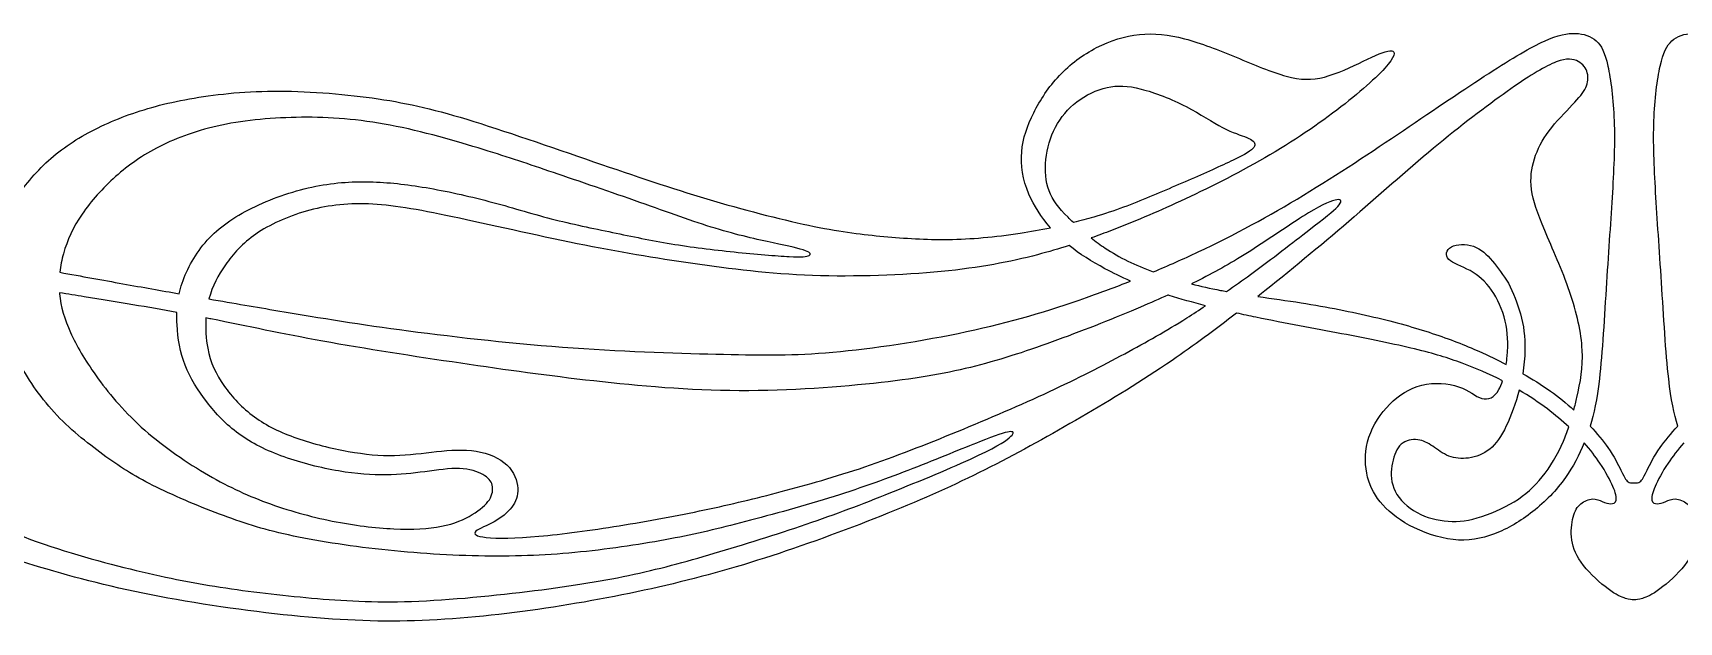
# Model space of a CAD drawing. Header units: millimetres. Extents: x -9.7 to 9.9, y 0 to 16.7.
# Drawn here: x -5.92 to 0.17, y 2.54 to 4.72 of the extents above; entities that cross this region are included whole.
import ezdxf

# ---------------------------------------------------------------- set-up
doc = ezdxf.new("R2010")
doc.units = ezdxf.units.MM
doc.header["$MEASUREMENT"] = 0
doc.layers.add('LAYER_1', color=18, linetype='Continuous')

msp = doc.modelspace()

# ---------------------------------------------------------------- linework, layer by layer
at = {"layer": 'LAYER_1', "color": 5}
for points, knots in [([(-2.15863, 3.996685), (-2.19278, 4.035665), (-2.22057, 4.078675), (-2.23873, 4.120905), (-2.26198, 4.175005), (-2.2696, 4.227975), (-2.26525, 4.277715), (-2.26087, 4.327465), (-2.24456, 4.374015), (-2.22073, 4.421435), (-2.19687, 4.468865), (-2.16541, 4.517155), (-2.12586, 4.559035), (-2.0863, 4.600945), (-2.03858, 4.636445), (-1.98797, 4.662625), (-1.93735, 4.688805), (-1.8838, 4.705695), (-1.82999, 4.711205), (-1.77618, 4.716745), (-1.72203, 4.710915), (-1.66241, 4.695215), (-1.60277, 4.679515), (-1.53759, 4.653885), (-1.47185, 4.626835), (-1.40611, 4.599785), (-1.33974, 4.571255), (-1.28622, 4.556715), (-1.2327, 4.542175), (-1.19195, 4.541595), (-1.14513, 4.553815), (-1.09829, 4.566035), (-1.0453, 4.591055), (-1.00138, 4.611975), (-0.95744, 4.632935), (-0.92253, 4.649845), (-0.90305, 4.651005), (-0.88355, 4.652175), (-0.87946, 4.637605), (-0.90941, 4.600945), (-0.93939, 4.564295), (-1.00344, 4.505515), (-1.08401, 4.443265), (-1.16461, 4.381005), (-1.26178, 4.315245), (-1.36621, 4.254755), (-1.47066, 4.194245), (-1.5824, 4.138925), (-1.67722, 4.095015), (-1.77207, 4.051075), (-1.85008, 4.018485), (-1.93355, 3.986495), (-1.95796, 3.977125), (-1.98287, 3.967785), (-2.00838, 3.958655)], [55, 55, 55, 55, 55.05263158, 55.05263158, 55.05263158, 55.10526316, 55.10526316, 55.10526316, 55.15789474, 55.15789474, 55.15789474, 55.21052632, 55.21052632, 55.21052632, 55.26315789, 55.26315789, 55.26315789, 55.31578947, 55.31578947, 55.31578947, 55.36842105, 55.36842105, 55.36842105, 55.42105263, 55.42105263, 55.42105263, 55.47368421, 55.47368421, 55.47368421, 55.52631579, 55.52631579, 55.52631579, 55.57894737, 55.57894737, 55.57894737, 55.63157895, 55.63157895, 55.63157895, 55.68421053, 55.68421053, 55.68421053, 55.73684211, 55.73684211, 55.73684211, 55.78947368, 55.78947368, 55.78947368, 55.84210526, 55.84210526, 55.84210526, 55.89473684, 55.89473684, 55.89473684, 56, 56, 56, 56]), ([(-1.77869, 3.833275), (-1.72258, 3.856735), (-1.667, 3.881355), (-1.61235, 3.907065), (-1.47826, 3.970185), (-1.34961, 4.040045), (-1.22277, 4.116845), (-1.09594, 4.193635), (-0.9708, 4.277455), (-0.85328, 4.356575), (-0.73574, 4.435715), (-0.62574, 4.510215), (-0.53731, 4.567215), (-0.44887, 4.624245), (-0.38192, 4.663835), (-0.3313, 4.686795), (-0.28069, 4.709785), (-0.24635, 4.716195), (-0.21611, 4.715035), (-0.18584, 4.713875), (-0.15966, 4.705115), (-0.14018, 4.687665), (-0.12068, 4.670225), (-0.10788, 4.644045), (-0.09683, 4.594295), (-0.08577, 4.544555), (-0.07645, 4.471215), (-0.07355, 4.391515), (-0.07062, 4.311785), (-0.07413, 4.225645), (-0.07994, 4.127025), (-0.08574, 4.028405), (-0.09392, 3.917245), (-0.10176, 3.793615), (-0.1096, 3.669975), (-0.1172, 3.533765), (-0.12823, 3.437205), (-0.13702, 3.360435), (-0.14802, 3.308655), (-0.16222, 3.263035)], [57, 57, 57, 57, 57.07142857, 57.07142857, 57.07142857, 57.14285714, 57.14285714, 57.14285714, 57.21428571, 57.21428571, 57.21428571, 57.28571429, 57.28571429, 57.28571429, 57.35714286, 57.35714286, 57.35714286, 57.42857143, 57.42857143, 57.42857143, 57.5, 57.5, 57.5, 57.57142857, 57.57142857, 57.57142857, 57.64285714, 57.64285714, 57.64285714, 57.71428571, 57.71428571, 57.71428571, 57.78571429, 57.78571429, 57.78571429, 57.85714286, 57.85714286, 57.85714286, 58, 58, 58, 58]), ([(0.16228, 3.263035), (0.14808, 3.308655), (0.13707, 3.360435), (0.12829, 3.437205), (0.11725, 3.533765), (0.10965, 3.669975), (0.10182, 3.793615), (0.09398, 3.917245), (0.0858, 4.028405), (0.07999, 4.127025), (0.07418, 4.225645), (0.07067, 4.311785), (0.0736, 4.391515), (0.07651, 4.471215), (0.08582, 4.544555), (0.09688, 4.594295), (0.10794, 4.644045), (0.12074, 4.670225), (0.14024, 4.687665), (0.15972, 4.705115), (0.1859, 4.713875), (0.21617, 4.715035), (0.24641, 4.716195), (0.28074, 4.709785), (0.33136, 4.686795), (0.38198, 4.663835), (0.44893, 4.624245), (0.53736, 4.567215), (0.6258, 4.510215), (0.73579, 4.435715), (0.85334, 4.356575), (0.97085, 4.277455), (1.096, 4.193635), (1.22283, 4.116845), (1.34966, 4.040045), (1.47832, 3.970185), (1.61241, 3.907065), (1.66706, 3.881355), (1.72264, 3.856735), (1.77874, 3.833275)], [60, 60, 60, 60, 60.14285714, 60.14285714, 60.14285714, 60.21428571, 60.21428571, 60.21428571, 60.28571429, 60.28571429, 60.28571429, 60.35714286, 60.35714286, 60.35714286, 60.42857143, 60.42857143, 60.42857143, 60.5, 60.5, 60.5, 60.57142857, 60.57142857, 60.57142857, 60.64285714, 60.64285714, 60.64285714, 60.71428571, 60.71428571, 60.71428571, 60.78571429, 60.78571429, 60.78571429, 60.85714286, 60.85714286, 60.85714286, 60.92857143, 60.92857143, 60.92857143, 61, 61, 61, 61]), ([(-0.22268, 3.322385), (-0.21856, 3.337875), (-0.21474, 3.353525), (-0.21115, 3.369095), (-0.19838, 3.424645), (-0.18845, 3.479955), (-0.19165, 3.544245), (-0.19484, 3.608535), (-0.21115, 3.681875), (-0.2382, 3.760125), (-0.26525, 3.838395), (-0.30309, 3.921605), (-0.33014, 3.986185), (-0.35719, 4.050755), (-0.3735, 4.096755), (-0.37902, 4.138055), (-0.38456, 4.179355), (-0.37931, 4.216015), (-0.36828, 4.251225), (-0.35722, 4.286425), (-0.34033, 4.320175), (-0.31444, 4.354515), (-0.28855, 4.388845), (-0.25364, 4.423765), (-0.22833, 4.450525), (-0.20302, 4.477285), (-0.18729, 4.495915), (-0.17858, 4.514515), (-0.16985, 4.533125), (-0.16808, 4.551785), (-0.17272, 4.568935), (-0.1774, 4.586085), (-0.18845, 4.601815), (-0.20619, 4.611395), (-0.22395, 4.621005), (-0.24839, 4.624515), (-0.28765, 4.609685), (-0.32692, 4.594855), (-0.38108, 4.561655), (-0.45526, 4.509875), (-0.52944, 4.458095), (-0.62371, 4.387685), (-0.7232, 4.305635), (-0.82269, 4.223585), (-0.92746, 4.129905), (-1.03479, 4.037405), (-1.14215, 3.944885), (-1.25215, 3.853495), (-1.36531, 3.763315), (-1.37407, 3.756325), (-1.38286, 3.749325), (-1.39167, 3.742355)], [12, 12, 12, 12, 12.05555556, 12.05555556, 12.05555556, 12.11111111, 12.11111111, 12.11111111, 12.16666667, 12.16666667, 12.16666667, 12.22222222, 12.22222222, 12.22222222, 12.27777778, 12.27777778, 12.27777778, 12.33333333, 12.33333333, 12.33333333, 12.38888889, 12.38888889, 12.38888889, 12.44444444, 12.44444444, 12.44444444, 12.5, 12.5, 12.5, 12.55555556, 12.55555556, 12.55555556, 12.61111111, 12.61111111, 12.61111111, 12.66666667, 12.66666667, 12.66666667, 12.72222222, 12.72222222, 12.72222222, 12.77777778, 12.77777778, 12.77777778, 12.83333333, 12.83333333, 12.83333333, 12.88888889, 12.88888889, 12.88888889, 13, 13, 13, 13]), ([(-2.07402, 4.015735), (-2.04782, 4.022175), (-2.02254, 4.028905), (-1.99884, 4.035765), (-1.91853, 4.059015), (-1.85567, 4.084085), (-1.79196, 4.110555), (-1.72823, 4.137025), (-1.6636, 4.164975), (-1.60367, 4.191445), (-1.54373, 4.217915), (-1.48842, 4.242935), (-1.45353, 4.261245), (-1.41862, 4.279595), (-1.40405, 4.291225), (-1.40231, 4.301675), (-1.40057, 4.312155), (-1.41162, 4.321495), (-1.43255, 4.330205), (-1.45351, 4.338915), (-1.48438, 4.347095), (-1.52188, 4.366575), (-1.55941, 4.386045), (-1.60367, 4.416925), (-1.65719, 4.444555), (-1.71071, 4.472185), (-1.77357, 4.496655), (-1.82361, 4.509455), (-1.87364, 4.522255), (-1.91088, 4.523415), (-1.94957, 4.514705), (-1.98826, 4.505965), (-2.02845, 4.487305), (-2.06159, 4.462025), (-2.09477, 4.436715), (-2.12095, 4.404685), (-2.14013, 4.368055), (-2.15934, 4.331395), (-2.17156, 4.290045), (-2.17592, 4.249035), (-2.1803, 4.208015), (-2.17679, 4.167275), (-2.16402, 4.132965), (-2.15122, 4.098635), (-2.12908, 4.070685), (-2.0939, 4.035215), (-2.08767, 4.028935), (-2.08102, 4.022385), (-2.07402, 4.015735)], [0, 0, 0, 0, 0.05882353, 0.05882353, 0.05882353, 0.11764706, 0.11764706, 0.11764706, 0.17647059, 0.17647059, 0.17647059, 0.23529412, 0.23529412, 0.23529412, 0.29411765, 0.29411765, 0.29411765, 0.35294118, 0.35294118, 0.35294118, 0.41176471, 0.41176471, 0.41176471, 0.47058824, 0.47058824, 0.47058824, 0.52941176, 0.52941176, 0.52941176, 0.58823529, 0.58823529, 0.58823529, 0.64705882, 0.64705882, 0.64705882, 0.70588235, 0.70588235, 0.70588235, 0.76470588, 0.76470588, 0.76470588, 0.82352941, 0.82352941, 0.82352941, 0.88235294, 0.88235294, 0.88235294, 1, 1, 1, 1]), ([(-6.06782, 3.875265), (-6.06125, 3.925665), (-6.04655, 3.977685), (-6.02457, 4.027615), (-5.99868, 4.086355), (-5.96261, 4.142285), (-5.91869, 4.191715), (-5.87475, 4.241165), (-5.82295, 4.284265), (-5.76391, 4.321185), (-5.70485, 4.358125), (-5.63848, 4.389005), (-5.56693, 4.414575), (-5.49536, 4.440175), (-5.41851, 4.460575), (-5.32718, 4.475985), (-5.23584, 4.491405), (-5.12991, 4.501875), (-5.01123, 4.501585), (-4.89253, 4.501295), (-4.76102, 4.490235), (-4.64583, 4.473085), (-4.53061, 4.455905), (-4.43167, 4.432625), (-4.29262, 4.389585), (-4.15354, 4.346515), (-3.9743, 4.283655), (-3.82012, 4.230715), (-3.66592, 4.177775), (-3.53672, 4.134685), (-3.40495, 4.096015), (-3.27315, 4.057325), (-3.13872, 4.022965), (-3.03342, 4.001465), (-2.9281, 3.979925), (-2.85186, 3.971195), (-2.77506, 3.964225), (-2.69826, 3.957235), (-2.62083, 3.951975), (-2.53736, 3.953145), (-2.45386, 3.954305), (-2.36424, 3.961905), (-2.27058, 3.976415), (-2.23348, 3.982165), (-2.19571, 3.989055), (-2.15863, 3.996685)], [54, 54, 54, 54, 54.0625, 54.0625, 54.0625, 54.125, 54.125, 54.125, 54.1875, 54.1875, 54.1875, 54.25, 54.25, 54.25, 54.3125, 54.3125, 54.3125, 54.375, 54.375, 54.375, 54.4375, 54.4375, 54.4375, 54.5, 54.5, 54.5, 54.5625, 54.5625, 54.5625, 54.625, 54.625, 54.625, 54.6875, 54.6875, 54.6875, 54.75, 54.75, 54.75, 54.8125, 54.8125, 54.8125, 54.875, 54.875, 54.875, 55, 55, 55, 55]), ([(-5.38208, 3.752465), (-5.37932, 3.765376), (-5.37579, 3.778516), (-5.37138, 3.791785), (-5.35367, 3.845305), (-5.32161, 3.902365), (-5.27827, 3.950055), (-5.23494, 3.997765), (-5.18021, 4.036195), (-5.11302, 4.069335), (-5.04583, 4.102515), (-4.96608, 4.130455), (-4.89102, 4.146745), (-4.81597, 4.163025), (-4.74556, 4.167695), (-4.67721, 4.166245), (-4.60883, 4.164795), (-4.54246, 4.157195), (-4.46888, 4.144705), (-4.39528, 4.132195), (-4.31436, 4.114725), (-4.23612, 4.094095), (-4.15787, 4.073425), (-4.08218, 4.049575), (-4.00567, 4.029805), (-3.92917, 4.010015), (-3.85176, 3.994285), (-3.77874, 3.979165), (-3.70572, 3.964035), (-3.63705, 3.949475), (-3.56258, 3.937275), (-3.4881, 3.925065), (-3.40777, 3.915135), (-3.32894, 3.907005), (-3.25012, 3.898885), (-3.17269, 3.892445), (-3.12529, 3.890125), (-3.07786, 3.887795), (-3.06039, 3.889565), (-3.05198, 3.893635), (-3.04353, 3.897695), (-3.04411, 3.904105), (-3.06504, 3.911655), (-3.08599, 3.919205), (-3.12735, 3.927965), (-3.18493, 3.940445), (-3.24254, 3.952955), (-3.31643, 3.969295), (-3.39875, 3.994285), (-3.48108, 4.019305), (-3.57189, 4.053085), (-3.67748, 4.090295), (-3.7831, 4.127525), (-3.90357, 4.168275), (-3.99752, 4.200265), (-4.0915, 4.232275), (-4.15903, 4.255545), (-4.25707, 4.285795), (-4.35511, 4.316065), (-4.48371, 4.353325), (-4.60125, 4.375705), (-4.7188, 4.398105), (-4.82528, 4.405715), (-4.92942, 4.404835), (-5.03358, 4.403945), (-5.13545, 4.394625), (-5.22446, 4.376025), (-5.31348, 4.357385), (-5.38972, 4.329445), (-5.45372, 4.297165), (-5.51772, 4.264865), (-5.56952, 4.228205), (-5.61721, 4.185745), (-5.66492, 4.143255), (-5.7086, 4.094965), (-5.74145, 4.046665), (-5.77434, 3.998375), (-5.79648, 3.950055), (-5.81012, 3.900595), (-5.81643, 3.877795), (-5.82097, 3.854705), (-5.82355, 3.831715)], [1, 1, 1, 1, 1.07142506, 1.07142506, 1.07142506, 1.10713948, 1.10713948, 1.10713948, 1.1428539, 1.1428539, 1.1428539, 1.17856832, 1.17856832, 1.17856832, 1.21428274, 1.21428274, 1.21428274, 1.24999716, 1.24999716, 1.24999716, 1.28571158, 1.28571158, 1.28571158, 1.321426, 1.321426, 1.321426, 1.35714043, 1.35714043, 1.35714043, 1.39285485, 1.39285485, 1.39285485, 1.42856927, 1.42856927, 1.42856927, 1.46428369, 1.46428369, 1.46428369, 1.49999811, 1.49999811, 1.49999811, 1.53571253, 1.53571253, 1.53571253, 1.57142695, 1.57142695, 1.57142695, 1.60714137, 1.60714137, 1.60714137, 1.64285579, 1.64285579, 1.64285579, 1.67857021, 1.67857021, 1.67857021, 1.71428463, 1.71428463, 1.71428463, 1.74999905, 1.74999905, 1.74999905, 1.78571348, 1.78571348, 1.78571348, 1.8214279, 1.8214279, 1.8214279, 1.85714232, 1.85714232, 1.85714232, 1.89285674, 1.89285674, 1.89285674, 1.92857116, 1.92857116, 1.92857116, 1.96428558, 1.96428558, 1.96428558, 2, 2, 2, 2]), ([(-2.08989, 3.930845), (-2.12717, 3.918805), (-2.16605, 3.907275), (-2.20674, 3.896585), (-2.3074, 3.870145), (-2.41974, 3.848555), (-2.56286, 3.834625), (-2.706, 3.820665), (-2.88002, 3.814225), (-3.03915, 3.820025), (-3.19828, 3.825855), (-3.34259, 3.843935), (-3.48193, 3.863995), (-3.6213, 3.884075), (-3.75573, 3.906195), (-3.90961, 3.937305), (-4.06352, 3.968445), (-4.23696, 4.008615), (-4.37047, 4.036825), (-4.504, 4.065035), (-4.59772, 4.081345), (-4.68206, 4.084535), (-4.76643, 4.087735), (-4.84151, 4.077835), (-4.9119, 4.057775), (-4.98231, 4.037695), (-5.0481, 4.007425), (-5.09811, 3.973115), (-5.14814, 3.938785), (-5.1825, 3.900355), (-5.2113, 3.859055), (-5.23769, 3.821215), (-5.25943, 3.780865), (-5.27184, 3.733255)], [4, 4, 4, 4, 4.08333333, 4.08333333, 4.08333333, 4.16666667, 4.16666667, 4.16666667, 4.25, 4.25, 4.25, 4.33333333, 4.33333333, 4.33333333, 4.41666667, 4.41666667, 4.41666667, 4.5, 4.5, 4.5, 4.58333333, 4.58333333, 4.58333333, 4.66666667, 4.66666667, 4.66666667, 4.75, 4.75, 4.75, 4.83333333, 4.83333333, 4.83333333, 5, 5, 5, 5]), ([(-1.5071, 3.760755), (-1.47781, 3.781105), (-1.44825, 3.802085), (-1.41888, 3.823535), (-1.33918, 3.881705), (-1.26001, 3.943425), (-1.2033, 3.987345), (-1.14656, 4.031285), (-1.11222, 4.057485), (-1.09594, 4.075225), (-1.07963, 4.092955), (-1.0814, 4.102295), (-1.09884, 4.100265), (-1.11629, 4.098205), (-1.14949, 4.084825), (-1.20475, 4.051105), (-1.26001, 4.017345), (-1.33744, 3.963195), (-1.40521, 3.919575), (-1.47298, 3.875945), (-1.5312, 3.842745), (-1.59636, 3.809315), (-1.60955, 3.802535), (-1.62306, 3.795725), (-1.63695, 3.788885)], [3, 3, 3, 3, 3.11111111, 3.11111111, 3.11111111, 3.22222222, 3.22222222, 3.22222222, 3.33333333, 3.33333333, 3.33333333, 3.44444444, 3.44444444, 3.44444444, 3.55555556, 3.55555556, 3.55555556, 3.66666667, 3.66666667, 3.66666667, 3.77777778, 3.77777778, 3.77777778, 4, 4, 4, 4]), ([(-2.00838, 3.958655), (-1.991866, 3.945612), (-1.974368, 3.932814), (-1.9563, 3.920865), (-1.90381, 3.886185), (-1.8458, 3.858265), (-1.77869, 3.833275)], [56, 56, 56, 56, 56.33330571, 56.33330571, 56.33330571, 57, 57, 57, 57]), ([(-1.47018, 3.680945), (-1.54962, 3.619595), (-1.62977, 3.560165), (-1.70862, 3.506135), (-1.82234, 3.428185), (-1.93352, 3.361225), (-2.04523, 3.296365), (-2.15694, 3.231495), (-2.26929, 3.168635), (-2.381, 3.111915), (-2.49271, 3.055175), (-2.60387, 3.004535), (-2.73563, 2.950725), (-2.86743, 2.896915), (-3.01991, 2.839855), (-3.16303, 2.792465), (-3.30617, 2.745035), (-3.44002, 2.707195), (-3.58168, 2.674045), (-3.72338, 2.640875), (-3.87293, 2.612345), (-4.02594, 2.589675), (-4.17898, 2.566985), (-4.33553, 2.550095), (-4.48331, 2.544285), (-4.6311, 2.538455), (-4.77021, 2.543705), (-4.93457, 2.559405), (-5.09895, 2.575115), (-5.28865, 2.601315), (-5.45535, 2.633015), (-5.62206, 2.664735), (-5.76579, 2.701965), (-5.89436, 2.740655), (-6.02296, 2.779345), (-6.13647, 2.819515), (-6.25689, 2.875645), (-6.37733, 2.931805), (-6.5048, 3.003985), (-6.61271, 3.082805), (-6.72064, 3.161665), (-6.80911, 3.247195), (-6.88036, 3.326025), (-6.95164, 3.404875), (-7.00579, 3.477035), (-7.04913, 3.545385), (-7.09246, 3.613755), (-7.12508, 3.678385), (-7.14368, 3.740035), (-7.16173, 3.799915), (-7.16664, 3.857075), (-7.16189, 3.910655)], [47, 47, 47, 47, 47.05555556, 47.05555556, 47.05555556, 47.11111111, 47.11111111, 47.11111111, 47.16666667, 47.16666667, 47.16666667, 47.22222222, 47.22222222, 47.22222222, 47.27777778, 47.27777778, 47.27777778, 47.33333333, 47.33333333, 47.33333333, 47.38888889, 47.38888889, 47.38888889, 47.44444444, 47.44444444, 47.44444444, 47.5, 47.5, 47.5, 47.55555556, 47.55555556, 47.55555556, 47.61111111, 47.61111111, 47.61111111, 47.66666667, 47.66666667, 47.66666667, 47.72222222, 47.72222222, 47.72222222, 47.77777778, 47.77777778, 47.77777778, 47.83333333, 47.83333333, 47.83333333, 47.88888889, 47.88888889, 47.88888889, 48, 48, 48, 48]), ([(-6.9907, 3.900095), (-6.99043, 3.863595), (-6.98531, 3.825885), (-6.97436, 3.784265), (-6.9575, 3.720295), (-6.92662, 3.646935), (-6.8897, 3.578875), (-6.85276, 3.510785), (-6.80966, 3.447945), (-6.75469, 3.383375), (-6.69972, 3.318795), (-6.63276, 3.252425), (-6.5589, 3.191355), (-6.485, 3.130255), (-6.40409, 3.074365), (-6.30431, 3.017365), (-6.20453, 2.960335), (-6.08582, 2.902145), (-5.95606, 2.853265), (-5.8263, 2.804395), (-5.68548, 2.764805), (-5.56358, 2.734855), (-5.44168, 2.704895), (-5.33866, 2.684495), (-5.22987, 2.667635), (-5.12107, 2.650775), (-5.00643, 2.637395), (-4.8921, 2.627235), (-4.77778, 2.617045), (-4.66369, 2.610025), (-4.52203, 2.614955), (-4.38034, 2.619925), (-4.21099, 2.636815), (-4.06764, 2.654785), (-3.92426, 2.672785), (-3.80682, 2.691915), (-3.69891, 2.715165), (-3.59097, 2.738445), (-3.49249, 2.765915), (-3.38238, 2.798745), (-3.27228, 2.831575), (-3.15052, 2.869865), (-3.04192, 2.907315), (-2.93332, 2.944765), (-2.8379, 2.981415), (-2.72967, 3.025045), (-2.62144, 3.068695), (-2.50039, 3.119335), (-2.42475, 3.155095), (-2.34912, 3.190875), (-2.31885, 3.211855), (-2.30518, 3.225215), (-2.29151, 3.238595), (-2.29441, 3.244455), (-2.31127, 3.242125), (-2.32814, 3.239785), (-2.35902, 3.229305), (-2.42098, 3.204865), (-2.48294, 3.180425), (-2.57605, 3.142005), (-2.66855, 3.105955), (-2.76107, 3.069875), (-2.85304, 3.036095), (-2.9595, 3.002665), (-3.06599, 2.969195), (-3.18702, 2.936025), (-3.28738, 2.909845), (-3.38777, 2.883665), (-3.46749, 2.864455), (-3.56582, 2.845845), (-3.66416, 2.827245), (-3.78114, 2.809165), (-3.89721, 2.797555), (-4.01327, 2.785915), (-4.12852, 2.780665), (-4.25187, 2.782405), (-4.37522, 2.784145), (-4.50672, 2.792915), (-4.63298, 2.806555), (-4.75925, 2.820225), (-4.88031, 2.838885), (-4.97806, 2.860395), (-5.07581, 2.881925), (-5.15031, 2.906365), (-5.2332, 2.937765), (-5.31612, 2.969195), (-5.40751, 3.007595), (-5.47963, 3.043965), (-5.55179, 3.080325), (-5.60475, 3.114665), (-5.66408, 3.157995), (-5.72343, 3.201355), (-5.78922, 3.253745), (-5.84448, 3.313935), (-5.89974, 3.374165), (-5.94458, 3.442275), (-5.97889, 3.504525), (-6.01322, 3.566785), (-6.03708, 3.623235), (-6.05249, 3.679075), (-6.06289, 3.716765), (-6.06946, 3.754205), (-6.07131, 3.792475)], [2, 2, 2, 2, 2.02857143, 2.02857143, 2.02857143, 2.05714286, 2.05714286, 2.05714286, 2.08571429, 2.08571429, 2.08571429, 2.11428571, 2.11428571, 2.11428571, 2.14285714, 2.14285714, 2.14285714, 2.17142857, 2.17142857, 2.17142857, 2.2, 2.2, 2.2, 2.22857143, 2.22857143, 2.22857143, 2.25714286, 2.25714286, 2.25714286, 2.28571429, 2.28571429, 2.28571429, 2.31428571, 2.31428571, 2.31428571, 2.34285714, 2.34285714, 2.34285714, 2.37142857, 2.37142857, 2.37142857, 2.4, 2.4, 2.4, 2.42857143, 2.42857143, 2.42857143, 2.45714286, 2.45714286, 2.45714286, 2.48571429, 2.48571429, 2.48571429, 2.51428571, 2.51428571, 2.51428571, 2.54285714, 2.54285714, 2.54285714, 2.57142857, 2.57142857, 2.57142857, 2.6, 2.6, 2.6, 2.62857143, 2.62857143, 2.62857143, 2.65714286, 2.65714286, 2.65714286, 2.68571429, 2.68571429, 2.68571429, 2.71428571, 2.71428571, 2.71428571, 2.74285714, 2.74285714, 2.74285714, 2.77142857, 2.77142857, 2.77142857, 2.8, 2.8, 2.8, 2.82857143, 2.82857143, 2.82857143, 2.85714286, 2.85714286, 2.85714286, 2.88571429, 2.88571429, 2.88571429, 2.91428571, 2.91428571, 2.91428571, 2.94285714, 2.94285714, 2.94285714, 3, 3, 3, 3]), ([(-1.86243, 3.79927), (-1.896443, 3.814037), (-1.927722, 3.829346), (-1.95711, 3.845075), (-2.00647, 3.871465), (-2.05072, 3.899225), (-2.08989, 3.930845)], [6, 6, 6, 6, 6.33332139, 6.33332139, 6.33332139, 7, 7, 7, 7]), ([(-0.47294, 3.490175), (-0.47139, 3.500675), (-0.47014, 3.511395), (-0.46922, 3.521845), (-0.46516, 3.567525), (-0.4669, 3.610035), (-0.47677, 3.651625), (-0.48667, 3.693225), (-0.50472, 3.733965), (-0.5271, 3.765955), (-0.5495, 3.797965), (-0.57629, 3.821245), (-0.60653, 3.837815), (-0.6368, 3.854415), (-0.67055, 3.864315), (-0.68509, 3.879435), (-0.69966, 3.894555), (-0.69499, 3.914955), (-0.67552, 3.925695), (-0.65601, 3.936465), (-0.62168, 3.937625), (-0.59378, 3.927965), (-0.56586, 3.918305), (-0.54433, 3.897775), (-0.52393, 3.873305), (-0.50353, 3.848815), (-0.48416, 3.820315), (-0.46484, 3.791845)], [9, 9, 9, 9, 9.1, 9.1, 9.1, 9.2, 9.2, 9.2, 9.3, 9.3, 9.3, 9.4, 9.4, 9.4, 9.5, 9.5, 9.5, 9.6, 9.6, 9.6, 9.7, 9.7, 9.7, 9.8, 9.8, 9.8, 10, 10, 10, 10]), ([(-5.82355, 3.831715), (-5.74349, 3.817255), (-5.66479, 3.802845), (-5.59074, 3.789545), (-5.516844, 3.776246), (-5.447497, 3.763946), (-5.38208, 3.752465)], [2, 2, 2, 2, 2.33334432, 2.33334432, 2.33334432, 3, 3, 3, 3]), ([(-5.27184, 3.733255), (-5.17994, 3.717365), (-5.09576, 3.703035), (-5.01669, 3.689735), (-4.85436, 3.662395), (-4.71352, 3.639125), (-4.53314, 3.615265), (-4.35276, 3.591405), (-4.13277, 3.566945), (-3.92447, 3.552115), (-3.71617, 3.537275), (-3.51948, 3.532025), (-3.36792, 3.528545), (-3.21634, 3.525065), (-3.10982, 3.523315), (-2.96378, 3.536405), (-2.81773, 3.549495), (-2.63208, 3.577445), (-2.46917, 3.612335), (-2.30626, 3.647245), (-2.166, 3.689155), (-2.02607, 3.738325), (-1.971392, 3.757534), (-1.916713, 3.777884), (-1.86243, 3.79927)], [5, 5, 5, 5, 5.11111189, 5.11111189, 5.11111189, 5.22222377, 5.22222377, 5.22222377, 5.33333566, 5.33333566, 5.33333566, 5.44444755, 5.44444755, 5.44444755, 5.55555944, 5.55555944, 5.55555944, 5.66667132, 5.66667132, 5.66667132, 5.77778321, 5.77778321, 5.77778321, 6, 6, 6, 6]), ([(-1.63695, 3.788885), (-1.6033, 3.780175), (-1.56759, 3.772125), (-1.52975, 3.764925), (-1.52228, 3.763495), (-1.51471, 3.762095), (-1.5071, 3.760755)], [2, 2, 2, 2, 2.33333333, 2.33333333, 2.33333333, 3, 3, 3, 3]), ([(-0.46484, 3.791845), (-0.44798, 3.755185), (-0.43109, 3.718505), (-0.41977, 3.677785), (-0.40842, 3.637065), (-0.40259, 3.592225), (-0.40346, 3.544535), (-0.40398, 3.516035), (-0.40691, 3.486475), (-0.41182, 3.456895)], [10, 10, 10, 10, 10.25, 10.25, 10.25, 10.5, 10.5, 10.5, 11, 11, 11, 11]), ([(-5.82501, 3.755795), (-5.82493, 3.754605), (-5.82479, 3.753415), (-5.82469, 3.752225), (-5.82031, 3.703935), (-5.80635, 3.657965), (-5.78426, 3.609085), (-5.76214, 3.560215), (-5.73185, 3.508405), (-5.68939, 3.449085), (-5.64692, 3.389735), (-5.59219, 3.322775), (-5.52239, 3.259655), (-5.45256, 3.196525), (-5.36758, 3.137175), (-5.28875, 3.090335), (-5.2099, 3.043485), (-5.13716, 3.009155), (-5.05892, 2.980365), (-4.98064, 2.951545), (-4.89685, 2.928265), (-4.81599, 2.911985), (-4.73511, 2.895705), (-4.6571, 2.886355), (-4.58816, 2.883165), (-4.51921, 2.879975), (-4.45927, 2.882875), (-4.41127, 2.892455), (-4.36326, 2.902065), (-4.32719, 2.918395), (-4.29811, 2.935845), (-4.269, 2.953285), (-4.24688, 2.971915), (-4.23466, 2.990815), (-4.22245, 3.009705), (-4.2201, 3.028945), (-4.22416, 3.044645), (-4.22825, 3.060355), (-4.23873, 3.072575), (-4.25849, 3.083625), (-4.27829, 3.094685), (-4.3074, 3.104585), (-4.34463, 3.106035), (-4.38187, 3.107515), (-4.42726, 3.100495), (-4.47294, 3.094395), (-4.51863, 3.088295), (-4.5646, 3.083045), (-4.61667, 3.082465), (-4.66873, 3.081885), (-4.72695, 3.085975), (-4.79211, 3.097005), (-4.85727, 3.108065), (-4.92945, 3.126115), (-4.99373, 3.149075), (-5.05802, 3.172065), (-5.1145, 3.200005), (-5.1616, 3.234315), (-5.20874, 3.268655), (-5.24658, 3.309425), (-5.27973, 3.352175), (-5.3129, 3.394925), (-5.34143, 3.439765), (-5.36003, 3.487745), (-5.37864, 3.535745), (-5.3874, 3.586975), (-5.39001, 3.637585), (-5.3908, 3.652795), (-5.39101, 3.667965), (-5.39049, 3.683135)], [1, 1, 1, 1, 1.08333333, 1.08333333, 1.08333333, 1.125, 1.125, 1.125, 1.16666667, 1.16666667, 1.16666667, 1.20833333, 1.20833333, 1.20833333, 1.25, 1.25, 1.25, 1.29166667, 1.29166667, 1.29166667, 1.33333333, 1.33333333, 1.33333333, 1.375, 1.375, 1.375, 1.41666667, 1.41666667, 1.41666667, 1.45833333, 1.45833333, 1.45833333, 1.5, 1.5, 1.5, 1.54166667, 1.54166667, 1.54166667, 1.58333333, 1.58333333, 1.58333333, 1.625, 1.625, 1.625, 1.66666667, 1.66666667, 1.66666667, 1.70833333, 1.70833333, 1.70833333, 1.75, 1.75, 1.75, 1.79166667, 1.79166667, 1.79166667, 1.83333333, 1.83333333, 1.83333333, 1.875, 1.875, 1.875, 1.91666667, 1.91666667, 1.91666667, 1.95833333, 1.95833333, 1.95833333, 2, 2, 2, 2]), ([(-5.39049, 3.683135), (-5.4941, 3.702195), (-5.60689, 3.721455), (-5.73351, 3.741515), (-5.7633, 3.746235), (-5.79392, 3.751015), (-5.82501, 3.755795)], [2, 2, 2, 2, 2.33333333, 2.33333333, 2.33333333, 3, 3, 3, 3]), ([(-1.72417, 3.747585), (-1.75531, 3.733415), (-1.7888, 3.718665), (-1.82532, 3.703115), (-1.91698, 3.664165), (-2.02813, 3.619885), (-2.13285, 3.581515), (-2.23759, 3.543115), (-2.33592, 3.510495), (-2.43629, 3.484925), (-2.53665, 3.459325), (-2.6391, 3.440665), (-2.78572, 3.424095), (-2.93235, 3.407515), (-3.1232, 3.392955), (-3.30997, 3.393825), (-3.49676, 3.394695), (-3.67949, 3.411005), (-3.84794, 3.429895), (-4.01639, 3.448815), (-4.17059, 3.470355), (-4.34049, 3.495375), (-4.51039, 3.520385), (-4.69605, 3.548915), (-4.85022, 3.576835), (-5.00442, 3.604765), (-5.12722, 3.632125), (-5.26453, 3.659175), (-5.27062, 3.660395), (-5.27677, 3.661575), (-5.28289, 3.662765)], [4, 4, 4, 4, 4.09090909, 4.09090909, 4.09090909, 4.18181818, 4.18181818, 4.18181818, 4.27272727, 4.27272727, 4.27272727, 4.36363636, 4.36363636, 4.36363636, 4.45454545, 4.45454545, 4.45454545, 4.54545455, 4.54545455, 4.54545455, 4.63636364, 4.63636364, 4.63636364, 4.72727273, 4.72727273, 4.72727273, 4.81818182, 4.81818182, 4.81818182, 5, 5, 5, 5]), ([(-1.58476, 3.708145), (-1.63217, 3.720135), (-1.67785, 3.732915), (-1.71971, 3.746165), (-1.72118, 3.746635), (-1.72269, 3.747135), (-1.72417, 3.747585)], [3, 3, 3, 3, 3.33333333, 3.33333333, 3.33333333, 4, 4, 4, 4]), ([(-1.39167, 3.742355), (-1.33826, 3.734545), (-1.28387, 3.727105), (-1.23183, 3.718955), (-1.1335, 3.703565), (-1.04327, 3.685465), (-0.96254, 3.666405), (-0.88181, 3.647355), (-0.81053, 3.627275), (-0.74624, 3.606025), (-0.68195, 3.584785), (-0.62461, 3.562375), (-0.5737, 3.539545), (-0.53747, 3.523295), (-0.50445, 3.506795), (-0.47294, 3.490175)], [8, 8, 8, 8, 8.16666667, 8.16666667, 8.16666667, 8.33333333, 8.33333333, 8.33333333, 8.5, 8.5, 8.5, 8.66666667, 8.66666667, 8.66666667, 9, 9, 9, 9]), ([(-5.28289, 3.662765), (-5.28543, 3.624765), (-5.28318, 3.585525), (-5.27648, 3.550655), (-5.26632, 3.497725), (-5.24589, 3.454625), (-5.21652, 3.412745), (-5.18715, 3.370865), (-5.14872, 3.330115), (-5.10365, 3.297255), (-5.05855, 3.264375), (-5.00674, 3.239335), (-4.94684, 3.218405), (-4.8869, 3.197445), (-4.81879, 3.180555), (-4.75685, 3.169525), (-4.69489, 3.158475), (-4.63899, 3.153215), (-4.58547, 3.154385), (-4.53195, 3.155545), (-4.48073, 3.163145), (-4.43011, 3.168655), (-4.37949, 3.174175), (-4.32946, 3.177685), (-4.2838, 3.170425), (-4.23812, 3.163145), (-4.19677, 3.145065), (-4.17001, 3.119495), (-4.14325, 3.093895), (-4.13103, 3.060695), (-4.12929, 3.033065), (-4.12752, 3.005435), (-4.13628, 2.983315), (-4.15198, 2.962975), (-4.16768, 2.942595), (-4.19038, 2.923965), (-4.21685, 2.909425), (-4.24332, 2.894885), (-4.27362, 2.884405), (-4.28407, 2.874535), (-4.29454, 2.864635), (-4.28523, 2.855295), (-4.24596, 2.851235), (-4.20669, 2.847165), (-4.13742, 2.848335), (-4.05104, 2.855875), (-3.96464, 2.863455), (-3.86103, 2.877415), (-3.75428, 2.894565), (-3.6475, 2.911725), (-3.53751, 2.932125), (-3.43831, 2.953045), (-3.3391, 2.974005), (-3.25064, 2.995535), (-3.15466, 3.020845), (-3.05865, 3.046155), (-2.95504, 3.075265), (-2.84536, 3.112495), (-2.73569, 3.149735), (-2.61988, 3.195125), (-2.50295, 3.243135), (-2.38599, 3.291135), (-2.26784, 3.341755), (-2.16283, 3.390625), (-2.05779, 3.439505), (-1.96585, 3.486635), (-1.88409, 3.530555), (-1.80233, 3.574495), (-1.73076, 3.615265), (-1.65484, 3.662955), (-1.631834, 3.677413), (-1.608398, 3.6925), (-1.58476, 3.708145)], [5, 5, 5, 5, 5.04000052, 5.04000052, 5.04000052, 5.08000104, 5.08000104, 5.08000104, 5.12000156, 5.12000156, 5.12000156, 5.16000209, 5.16000209, 5.16000209, 5.20000261, 5.20000261, 5.20000261, 5.24000313, 5.24000313, 5.24000313, 5.28000365, 5.28000365, 5.28000365, 5.32000417, 5.32000417, 5.32000417, 5.36000469, 5.36000469, 5.36000469, 5.40000521, 5.40000521, 5.40000521, 5.44000574, 5.44000574, 5.44000574, 5.48000626, 5.48000626, 5.48000626, 5.52000678, 5.52000678, 5.52000678, 5.5600073, 5.5600073, 5.5600073, 5.60000782, 5.60000782, 5.60000782, 5.64000834, 5.64000834, 5.64000834, 5.68000886, 5.68000886, 5.68000886, 5.72000939, 5.72000939, 5.72000939, 5.76000991, 5.76000991, 5.76000991, 5.80001043, 5.80001043, 5.80001043, 5.84001095, 5.84001095, 5.84001095, 5.88001147, 5.88001147, 5.88001147, 5.92001199, 5.92001199, 5.92001199, 6, 6, 6, 6]), ([(-0.48622, 3.430245), (-0.53623, 3.455945), (-0.58737, 3.477535), (-0.6358, 3.495525), (-0.6886, 3.515135), (-0.73838, 3.530605), (-0.81153, 3.548175), (-0.88471, 3.565755), (-0.9813, 3.585575), (-1.08224, 3.604765), (-1.18321, 3.623945), (-1.28854, 3.642605), (-1.3988, 3.665565), (-1.42244, 3.670495), (-1.44633, 3.675645), (-1.47018, 3.680945)], [46, 46, 46, 46, 46.16666667, 46.16666667, 46.16666667, 46.33333333, 46.33333333, 46.33333333, 46.5, 46.5, 46.5, 46.66666667, 46.66666667, 46.66666667, 47, 47, 47, 47]), ([(-0.18439, 3.201325), (-0.20273, 3.156145), (-0.22521, 3.112655), (-0.25332, 3.072935), (-0.28705, 3.025225), (-0.32901, 2.982715), (-0.37408, 2.947245), (-0.41918, 2.911745), (-0.46748, 2.883215), (-0.51635, 2.864615), (-0.56523, 2.846005), (-0.61469, 2.837245), (-0.66908, 2.843345), (-0.72349, 2.849465), (-0.78285, 2.870445), (-0.83027, 2.896015), (-0.87769, 2.921615), (-0.91321, 2.951915), (-0.9391, 2.983605), (-0.96499, 3.015305), (-0.9813, 3.048505), (-0.98885, 3.088935), (-0.99642, 3.129365), (-0.99524, 3.177105), (-0.9804, 3.222175), (-0.96557, 3.267275), (-0.93704, 3.309765), (-0.90332, 3.343785), (-0.86956, 3.377825), (-0.83056, 3.403455), (-0.7849, 3.414515), (-0.73922, 3.425565), (-0.68684, 3.422055), (-0.64873, 3.408675), (-0.61062, 3.395295), (-0.58676, 3.372025), (-0.5632, 3.365345), (-0.53963, 3.358645), (-0.51635, 3.368535), (-0.49978, 3.397915), (-0.49464, 3.407045), (-0.4901, 3.418045), (-0.48622, 3.430245)], [45, 45, 45, 45, 45.06666667, 45.06666667, 45.06666667, 45.13333333, 45.13333333, 45.13333333, 45.2, 45.2, 45.2, 45.26666667, 45.26666667, 45.26666667, 45.33333333, 45.33333333, 45.33333333, 45.4, 45.4, 45.4, 45.46666667, 45.46666667, 45.46666667, 45.53333333, 45.53333333, 45.53333333, 45.6, 45.6, 45.6, 45.66666667, 45.66666667, 45.66666667, 45.73333333, 45.73333333, 45.73333333, 45.8, 45.8, 45.8, 45.86666667, 45.86666667, 45.86666667, 46, 46, 46, 46]), ([(-0.41182, 3.456895), (-0.37701, 3.437395), (-0.34286, 3.416915), (-0.30853, 3.392185), (-0.27945, 3.371255), (-0.25013, 3.347215), (-0.22268, 3.322385)], [11, 11, 11, 11, 11.33333333, 11.33333333, 11.33333333, 12, 12, 12, 12]), ([(-0.4247, 3.396165), (-0.43718, 3.347715), (-0.45455, 3.301005), (-0.4727, 3.263475), (-0.49102, 3.225685), (-0.51026, 3.197135), (-0.5338, 3.177945), (-0.55737, 3.158765), (-0.58531, 3.148835), (-0.61178, 3.145065), (-0.63825, 3.141295), (-0.66327, 3.143615), (-0.68536, 3.152325), (-0.70747, 3.161055), (-0.72671, 3.176205), (-0.74474, 3.188425), (-0.76276, 3.200645), (-0.77965, 3.209955), (-0.8, 3.212575), (-0.82037, 3.215215), (-0.84423, 3.211125), (-0.86109, 3.196285), (-0.87798, 3.181455), (-0.88788, 3.155835), (-0.89369, 3.126745), (-0.89952, 3.097665), (-0.90126, 3.065045), (-0.88875, 3.033645), (-0.87624, 3.002235), (-0.84945, 2.971945), (-0.81573, 2.950725), (-0.78197, 2.929485), (-0.74123, 2.917265), (-0.70196, 2.912615), (-0.66269, 2.907945), (-0.62487, 2.910875), (-0.58038, 2.923355), (-0.53586, 2.935865), (-0.48463, 2.958005), (-0.44304, 2.983585), (-0.40145, 3.009185), (-0.36941, 3.038315), (-0.33975, 3.075235), (-0.31009, 3.112185), (-0.28272, 3.157015), (-0.26121, 3.207315), (-0.25395, 3.224315), (-0.24733, 3.241945), (-0.24129, 3.259945)], [2, 2, 2, 2, 2.05882353, 2.05882353, 2.05882353, 2.11764706, 2.11764706, 2.11764706, 2.17647059, 2.17647059, 2.17647059, 2.23529412, 2.23529412, 2.23529412, 2.29411765, 2.29411765, 2.29411765, 2.35294118, 2.35294118, 2.35294118, 2.41176471, 2.41176471, 2.41176471, 2.47058824, 2.47058824, 2.47058824, 2.52941176, 2.52941176, 2.52941176, 2.58823529, 2.58823529, 2.58823529, 2.64705882, 2.64705882, 2.64705882, 2.70588235, 2.70588235, 2.70588235, 2.76470588, 2.76470588, 2.76470588, 2.82352941, 2.82352941, 2.82352941, 2.88235294, 2.88235294, 2.88235294, 3, 3, 3, 3]), ([(-0.24129, 3.259945), (-0.26488, 3.282055), (-0.29122, 3.304415), (-0.32056, 3.326495), (-0.35234, 3.350465), (-0.38773, 3.374215), (-0.4247, 3.396165)], [3, 3, 3, 3, 3.33333333, 3.33333333, 3.33333333, 4, 4, 4, 4]), ([(-0.16222, 3.263035), (-0.13646, 3.235535), (-0.1143, 3.208565), (-0.09669, 3.183305), (-0.07358, 3.150155), (-0.05814, 3.119835), (-0.04856, 3.100645), (-0.03895, 3.081465), (-0.03515, 3.073285), (-0.03109, 3.067185), (-0.02702, 3.061095), (-0.02264, 3.056995), (-0.01742, 3.054965), (-0.01219, 3.052935), (-0.00609, 3.052935), (0.000025, 3.052935)], [58, 58, 58, 58, 58.16666667, 58.16666667, 58.16666667, 58.33333333, 58.33333333, 58.33333333, 58.5, 58.5, 58.5, 58.66666667, 58.66666667, 58.66666667, 59, 59, 59, 59]), ([(0.000025, 3.052935), (0.00615, 3.052935), (0.01225, 3.052935), (0.01747, 3.054965), (0.0227, 3.056995), (0.02708, 3.061095), (0.03114, 3.067185), (0.03521, 3.073285), (0.03901, 3.081465), (0.04861, 3.100645), (0.05819, 3.119835), (0.07363, 3.150155), (0.09675, 3.183305), (0.11435, 3.208565), (0.13652, 3.235535), (0.16228, 3.263035)], [59, 59, 59, 59, 59.33333333, 59.33333333, 59.33333333, 59.5, 59.5, 59.5, 59.66666667, 59.66666667, 59.66666667, 59.83333333, 59.83333333, 59.83333333, 60, 60, 60, 60]), ([(0.000025, 2.620815), (-0.00813, 2.620815), (-0.01626, 2.620815), (-0.03093, 2.625465), (-0.0456, 2.630135), (-0.06687, 2.639455), (-0.09595, 2.660825), (-0.12504, 2.682205), (-0.16201, 2.715695), (-0.18703, 2.747805), (-0.21205, 2.779955), (-0.22514, 2.810825), (-0.22994, 2.841785), (-0.23474, 2.872765), (-0.23123, 2.903935), (-0.225, 2.926895), (-0.21875, 2.949885), (-0.2097, 2.964735), (-0.19692, 2.975475), (-0.18412, 2.986245), (-0.16753, 2.992975), (-0.15356, 2.993555), (-0.1396, 2.994135), (-0.12826, 2.988565), (-0.1172, 2.984085), (-0.10614, 2.979575), (-0.09537, 2.976065), (-0.08593, 2.975925), (-0.07648, 2.975765), (-0.0683, 2.978985), (-0.06613, 2.989015), (-0.06394, 2.999045), (-0.06774, 3.015935), (-0.0779, 3.039635), (-0.08809, 3.063335), (-0.10469, 3.093925), (-0.12591, 3.125615), (-0.14238, 3.150185), (-0.16167, 3.175495), (-0.18439, 3.201325)], [44, 44, 44, 44, 44.07142857, 44.07142857, 44.07142857, 44.14285714, 44.14285714, 44.14285714, 44.21428571, 44.21428571, 44.21428571, 44.28571429, 44.28571429, 44.28571429, 44.35714286, 44.35714286, 44.35714286, 44.42857143, 44.42857143, 44.42857143, 44.5, 44.5, 44.5, 44.57142857, 44.57142857, 44.57142857, 44.64285714, 44.64285714, 44.64285714, 44.71428571, 44.71428571, 44.71428571, 44.78571429, 44.78571429, 44.78571429, 44.85714286, 44.85714286, 44.85714286, 45, 45, 45, 45]), ([(0.18444, 3.201325), (0.16172, 3.175495), (0.14243, 3.150185), (0.12596, 3.125615), (0.10474, 3.093925), (0.08815, 3.063335), (0.07796, 3.039635), (0.0678, 3.015935), (0.064, 2.999045), (0.06619, 2.989015), (0.06835, 2.978985), (0.07653, 2.975765), (0.08598, 2.975925), (0.09543, 2.976065), (0.1062, 2.979575), (0.11725, 2.984085), (0.12831, 2.988565), (0.13966, 2.994135), (0.15362, 2.993555), (0.16758, 2.992975), (0.18418, 2.986245), (0.19698, 2.975475), (0.20975, 2.964735), (0.2188, 2.949885), (0.22506, 2.926895), (0.23129, 2.903935), (0.2348, 2.872765), (0.22999, 2.841785), (0.22519, 2.810825), (0.2121, 2.779955), (0.18708, 2.747805), (0.16207, 2.715695), (0.12509, 2.682205), (0.09601, 2.660825), (0.06693, 2.639455), (0.04566, 2.630135), (0.03098, 2.625465), (0.01631, 2.620815), (0.00818, 2.620815), (0.000025, 2.620815)], [43, 43, 43, 43, 43.14285714, 43.14285714, 43.14285714, 43.21428571, 43.21428571, 43.21428571, 43.28571429, 43.28571429, 43.28571429, 43.35714286, 43.35714286, 43.35714286, 43.42857143, 43.42857143, 43.42857143, 43.5, 43.5, 43.5, 43.57142857, 43.57142857, 43.57142857, 43.64285714, 43.64285714, 43.64285714, 43.71428571, 43.71428571, 43.71428571, 43.78571429, 43.78571429, 43.78571429, 43.85714286, 43.85714286, 43.85714286, 43.92857143, 43.92857143, 43.92857143, 44, 44, 44, 44])]:
    msp.add_open_spline(points, degree=3, knots=knots, dxfattribs=at)

doc.saveas('drawing.dxf')
